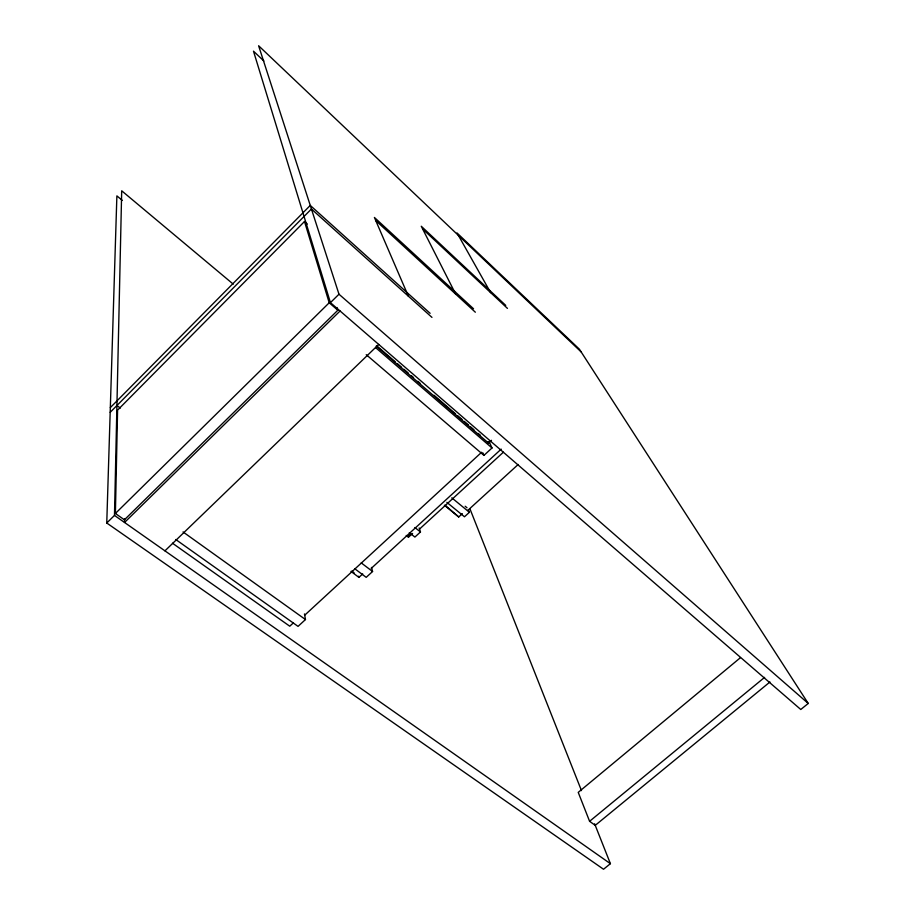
<?xml version="1.0" encoding="UTF-8"?>
<svg xmlns="http://www.w3.org/2000/svg" width="915" height="915" viewBox="0 0 915 915"><rect width="100%" height="100%" fill="white"/><g stroke="black" fill="none" stroke-linecap="round" stroke-linejoin="round"><path stroke-width="1.37" d="M124.577 518.771L124.543 522.465L340.071 310.986M337.006 307.554L337.841 310.242L124.406 519.812L115.393 513.475L117.578 410.126L304.501 221.51L307.371 224.061M594.636 823.82L610.408 863.68L603.534 869.25L106.758 523.014L114.478 515.408L121.695 190.789L233.256 284.153M106.758 523.014L116.88 195.879L122.358 200.442M110.326 407.621L310.265 205.429L430.119 313.33M110.189 412.322L311.42 209.009L431.96 317.391M115.393 513.475L329.206 302.774L304.501 221.51M490.657 292.651L457.008 232.948L579.378 349.175L808.242 703.452L800.774 709.491L330.429 302.648L338.985 294.218L258.613 45.75L581.151 351.92M164.952 550.841L378.741 344.429M293.418 622.852L289.758 626.215L172.489 543.224M376.191 346.122L488.507 443.066L491.492 440.309M304.661 615.235L481.645 452.25M304.466 613.931L305.473 619.546L298.05 626.375L175.749 539.507M366.229 354.677L483.955 455.384L492.007 447.973L489.079 441.533M350.948 571.395L358.932 577.388L362.706 573.934M371.17 568.455L501.191 449.128M410.229 534.36L408.182 536.247L408.479 537.219L412.596 533.445M371.501 567.426L372.577 571.509L366.194 577.354L354.837 568.787M419.493 529.099L503.399 452.182M419.15 527.989L420.465 531.97L414.895 537.071L409.302 532.644M444.37 505.24L458.735 516.964L462.372 513.647M467.725 510.467L518.187 464.488M468.366 509.701L469.395 512.297L464.477 516.781L446.863 502.358M740.441 657.679L578.234 792.379L589.592 821.304L595.242 825.353L769.938 681.995M589.592 821.304L764.608 677.375M114.478 515.408L610.408 863.68M183.034 531.935L305.473 619.546M116.926 405.517L120.323 408.056M351.806 571.086L354.082 572.801M361.231 562.897L372.577 571.509M406.237 535.458L408.479 537.219M414.872 527.532L420.465 531.97M445.17 505.32L458.735 516.964M451.804 497.829L469.395 512.297M465.163 506.247L466.993 507.745M375.596 347.597L492.007 447.973M329.206 302.774L337.841 310.242M376.866 345.916L395.2 361.745M397.362 363.61L401.674 367.338M403.835 369.203L408.147 372.92M411.384 375.71L413.534 377.575M417.846 381.303L420.008 383.168M434.03 395.269L455.59 413.9M457.752 415.765L462.064 419.482M464.225 421.346L468.537 425.075M470.687 426.939L473.924 429.73M478.236 433.458L480.398 435.311M338.985 294.218L808.242 703.452M375.745 220.549L475.343 312.209M473.547 308.778L374.407 217.461L408.365 296.174M505.743 305.404L421.266 226.245L455.716 294.15M422.65 228.967L507.448 308.378M263.875 60.985L253.489 51.171L330.429 302.648M487.947 441.831L488.507 443.066M482.811 452.788L483.955 455.384M469.978 508.923L581.482 790.606M358.646 576.221L358.932 577.388"/></g></svg>
